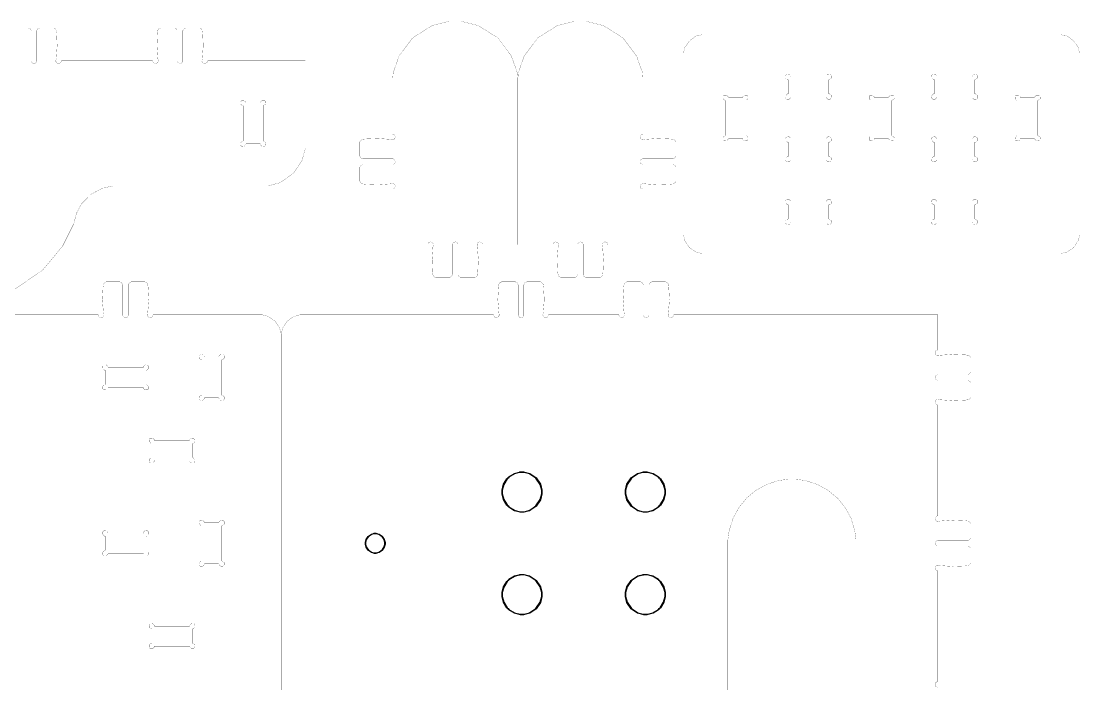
# Model space of a CAD drawing. Extents: x 0.1 to 59.9, y 0.1 to 11.9.
# Drawn here: x 29.56 to 35.9, y 7.97 to 11.93 of the extents above; entities that cross this region are included whole.
import ezdxf

# ---------------------------------------------------------------- set-up
doc = ezdxf.new("R2010")
doc.units = 0
doc.layers.add('L0D0_0', color=1, linetype='CONTINUOUS')

msp = doc.modelspace()

# ---------------------------------------------------------------- linework, layer by layer
at = {"layer": 'L0D0_0', "const_width": 0.001}
for points in [[(32.533, 11.589), (32.53, 11.624), (32.494, 11.725), (32.412, 11.834), (32.296, 11.907), (32.192, 11.933), (32.158, 11.933), (32.123, 11.933), (32.019, 11.907), (31.903, 11.834), (31.821, 11.725), (31.786, 11.624), (31.783, 11.589)], [(32.533, 11.589), (32.536, 11.624), (32.571, 11.725), (32.653, 11.834), (32.769, 11.907), (32.873, 11.933), (32.908, 11.933), (32.942, 11.933), (33.046, 11.907), (33.162, 11.834), (33.244, 11.725), (33.28, 11.624), (33.283, 11.589)], [(29.598, 11.893), (29.521, 11.893)], [(29.598, 11.893), (29.602, 11.893), (29.612, 11.887), (29.618, 11.877), (29.618, 11.873)], [(29.618, 11.696), (29.618, 11.873)], [(29.651, 11.873), (29.651, 11.877), (29.657, 11.887), (29.667, 11.893), (29.671, 11.893)], [(29.651, 11.696), (29.651, 11.873)], [(29.671, 11.893), (29.748, 11.893)], [(29.748, 11.893), (29.752, 11.893), (29.761, 11.888), (29.768, 11.879), (29.768, 11.876)], [(29.768, 11.876), (29.77, 11.861), (29.773, 11.786), (29.768, 11.711), (29.765, 11.696)], [(30.379, 11.696), (30.376, 11.711), (30.371, 11.786), (30.374, 11.861), (30.376, 11.876)], [(30.376, 11.876), (30.376, 11.879), (30.383, 11.888), (30.392, 11.893), (30.396, 11.893)], [(30.473, 11.893), (30.396, 11.893)], [(30.473, 11.893), (30.477, 11.893), (30.487, 11.887), (30.493, 11.877), (30.493, 11.873)], [(30.493, 11.696), (30.493, 11.873)], [(30.526, 11.873), (30.526, 11.877), (30.532, 11.887), (30.542, 11.893), (30.546, 11.893)], [(30.526, 11.696), (30.526, 11.873)], [(30.546, 11.893), (30.623, 11.893)], [(30.623, 11.893), (30.627, 11.893), (30.636, 11.888), (30.643, 11.879), (30.643, 11.876)], [(30.643, 11.876), (30.645, 11.861), (30.648, 11.786), (30.643, 11.711), (30.64, 11.696)], [(33.649, 11.853), (33.637, 11.853), (33.6, 11.844), (33.561, 11.817), (33.534, 11.777), (33.524, 11.741), (33.524, 11.728)], [(35.774, 11.853), (33.649, 11.853)], [(35.899, 11.728), (35.899, 11.741), (35.889, 11.777), (35.862, 11.817), (35.823, 11.844), (35.786, 11.853), (35.774, 11.853)], [(29.651, 11.696), (29.651, 11.693), (29.646, 11.684), (29.635, 11.68), (29.623, 11.684), (29.618, 11.693), (29.618, 11.696)], [(29.799, 11.696), (29.799, 11.693), (29.794, 11.684), (29.782, 11.68), (29.771, 11.684), (29.765, 11.693), (29.765, 11.696)], [(29.799, 11.696), (30.345, 11.696)], [(30.379, 11.696), (30.379, 11.693), (30.373, 11.684), (30.362, 11.68), (30.35, 11.684), (30.345, 11.693), (30.345, 11.696)], [(30.526, 11.696), (30.526, 11.693), (30.521, 11.684), (30.51, 11.68), (30.498, 11.684), (30.493, 11.693), (30.493, 11.696)], [(30.674, 11.696), (30.674, 11.693), (30.669, 11.684), (30.657, 11.68), (30.646, 11.684), (30.64, 11.693), (30.64, 11.696)], [(30.674, 11.696), (31.26, 11.696)], [(31.26, 11.196), (31.26, 11.696)], [(33.524, 11.728), (33.524, 10.666)], [(35.899, 11.728), (35.899, 10.666)], [(34.169, 11.601), (34.169, 11.604), (34.158, 11.616), (34.143, 11.615), (34.14, 11.612), (34.138, 11.61), (34.137, 11.594), (34.148, 11.584), (34.152, 11.584)], [(34.396, 11.584), (34.4, 11.584), (34.412, 11.594), (34.411, 11.61), (34.408, 11.612), (34.405, 11.615), (34.39, 11.616), (34.379, 11.604), (34.379, 11.601)], [(35.044, 11.601), (35.044, 11.604), (35.033, 11.616), (35.018, 11.615), (35.015, 11.612), (35.013, 11.61), (35.012, 11.594), (35.023, 11.584), (35.027, 11.584)], [(35.271, 11.584), (35.275, 11.584), (35.287, 11.594), (35.286, 11.61), (35.283, 11.612), (35.28, 11.615), (35.265, 11.616), (35.254, 11.604), (35.254, 11.601)], [(31.783, 11.257), (31.783, 11.589)], [(32.533, 10.595), (32.533, 11.589)], [(33.283, 11.257), (33.283, 11.589)], [(34.152, 11.498), (34.152, 11.584)], [(34.169, 11.601), (34.379, 11.601)], [(34.396, 11.498), (34.396, 11.584)], [(35.027, 11.498), (35.027, 11.584)], [(35.044, 11.601), (35.254, 11.601)], [(35.271, 11.498), (35.271, 11.584)], [(33.794, 11.476), (33.794, 11.479), (33.783, 11.491), (33.768, 11.49), (33.765, 11.487), (33.762, 11.485), (33.762, 11.469), (33.773, 11.459), (33.777, 11.459)], [(33.896, 11.459), (33.9, 11.459), (33.912, 11.469), (33.911, 11.485), (33.908, 11.487), (33.905, 11.49), (33.89, 11.491), (33.879, 11.479), (33.879, 11.476)], [(34.152, 11.498), (34.148, 11.498), (34.137, 11.488), (34.138, 11.472), (34.14, 11.47), (34.143, 11.467), (34.158, 11.466), (34.169, 11.478), (34.169, 11.481)], [(34.169, 11.481), (34.379, 11.481)], [(34.379, 11.481), (34.379, 11.478), (34.39, 11.466), (34.405, 11.467), (34.408, 11.47), (34.411, 11.472), (34.412, 11.488), (34.4, 11.498), (34.396, 11.498)], [(34.669, 11.476), (34.669, 11.479), (34.658, 11.491), (34.643, 11.49), (34.64, 11.487), (34.638, 11.485), (34.637, 11.469), (34.648, 11.459), (34.652, 11.459)], [(34.771, 11.459), (34.775, 11.459), (34.787, 11.469), (34.786, 11.485), (34.783, 11.487), (34.78, 11.49), (34.765, 11.491), (34.754, 11.479), (34.754, 11.476)], [(35.027, 11.498), (35.023, 11.498), (35.012, 11.488), (35.013, 11.472), (35.015, 11.47), (35.018, 11.467), (35.033, 11.466), (35.044, 11.478), (35.044, 11.481)], [(35.044, 11.481), (35.254, 11.481)], [(35.254, 11.481), (35.254, 11.478), (35.265, 11.466), (35.28, 11.467), (35.283, 11.47), (35.286, 11.472), (35.287, 11.488), (35.275, 11.498), (35.271, 11.498)], [(35.544, 11.476), (35.544, 11.479), (35.533, 11.491), (35.518, 11.49), (35.515, 11.487), (35.513, 11.485), (35.512, 11.469), (35.523, 11.459), (35.527, 11.459)], [(35.646, 11.459), (35.65, 11.459), (35.662, 11.469), (35.661, 11.485), (35.658, 11.487), (35.655, 11.49), (35.64, 11.491), (35.629, 11.479), (35.629, 11.476)], [(30.887, 11.427), (30.884, 11.427), (30.872, 11.437), (30.873, 11.453), (30.876, 11.455), (30.878, 11.458), (30.894, 11.459), (30.904, 11.447), (30.904, 11.443)], [(30.887, 11.427), (30.887, 11.216)], [(30.904, 11.443), (30.99, 11.443)], [(30.99, 11.443), (30.99, 11.447), (31, 11.459), (31.016, 11.458), (31.018, 11.455), (31.021, 11.453), (31.022, 11.437), (31.01, 11.427), (31.007, 11.427)], [(31.007, 11.427), (31.007, 11.216)], [(33.777, 11.248), (33.777, 11.459)], [(33.879, 11.476), (33.794, 11.476)], [(33.896, 11.248), (33.896, 11.459)], [(34.652, 11.248), (34.652, 11.459)], [(34.754, 11.476), (34.669, 11.476)], [(34.771, 11.248), (34.771, 11.459)], [(35.527, 11.248), (35.527, 11.459)], [(35.629, 11.476), (35.544, 11.476)], [(35.646, 11.248), (35.646, 11.459)], [(31.603, 11.226), (31.601, 11.225), (31.591, 11.219), (31.586, 11.21), (31.586, 11.206)], [(31.783, 11.223), (31.768, 11.226), (31.693, 11.231), (31.618, 11.228), (31.603, 11.226)], [(31.783, 11.223), (31.786, 11.223), (31.795, 11.229), (31.799, 11.24), (31.795, 11.252), (31.786, 11.257), (31.783, 11.257)], [(33.283, 11.223), (33.28, 11.223), (33.27, 11.229), (33.266, 11.24), (33.27, 11.252), (33.28, 11.257), (33.283, 11.257)], [(33.283, 11.223), (33.298, 11.226), (33.373, 11.231), (33.448, 11.228), (33.463, 11.226)], [(33.463, 11.226), (33.465, 11.225), (33.475, 11.219), (33.48, 11.21), (33.48, 11.206)], [(33.777, 11.248), (33.773, 11.248), (33.762, 11.238), (33.762, 11.222), (33.765, 11.22), (33.768, 11.217), (33.783, 11.216), (33.794, 11.228), (33.794, 11.231)], [(33.879, 11.231), (33.794, 11.231)], [(33.879, 11.231), (33.879, 11.228), (33.89, 11.216), (33.905, 11.217), (33.908, 11.22), (33.911, 11.222), (33.912, 11.238), (33.9, 11.248), (33.896, 11.248)], [(34.169, 11.226), (34.169, 11.229), (34.158, 11.241), (34.143, 11.24), (34.14, 11.237), (34.138, 11.235), (34.137, 11.219), (34.148, 11.209), (34.152, 11.209)], [(34.169, 11.226), (34.379, 11.226)], [(34.396, 11.209), (34.4, 11.209), (34.412, 11.219), (34.411, 11.235), (34.408, 11.237), (34.405, 11.24), (34.39, 11.241), (34.379, 11.229), (34.379, 11.226)], [(34.652, 11.248), (34.648, 11.248), (34.637, 11.238), (34.638, 11.222), (34.64, 11.22), (34.643, 11.217), (34.658, 11.216), (34.669, 11.228), (34.669, 11.231)], [(34.754, 11.231), (34.669, 11.231)], [(34.754, 11.231), (34.754, 11.228), (34.765, 11.216), (34.78, 11.217), (34.783, 11.22), (34.786, 11.222), (34.787, 11.238), (34.775, 11.248), (34.771, 11.248)], [(35.044, 11.226), (35.044, 11.229), (35.033, 11.241), (35.018, 11.24), (35.015, 11.237), (35.013, 11.235), (35.012, 11.219), (35.023, 11.209), (35.027, 11.209)], [(35.044, 11.226), (35.254, 11.226)], [(35.271, 11.209), (35.275, 11.209), (35.287, 11.219), (35.286, 11.235), (35.283, 11.237), (35.28, 11.24), (35.265, 11.241), (35.254, 11.229), (35.254, 11.226)], [(35.527, 11.248), (35.523, 11.248), (35.512, 11.238), (35.513, 11.222), (35.515, 11.22), (35.518, 11.217), (35.533, 11.216), (35.544, 11.228), (35.544, 11.231)], [(35.629, 11.231), (35.544, 11.231)], [(35.629, 11.231), (35.629, 11.228), (35.64, 11.216), (35.655, 11.217), (35.658, 11.22), (35.661, 11.222), (35.662, 11.238), (35.65, 11.248), (35.646, 11.248)], [(30.904, 11.199), (30.904, 11.195), (30.894, 11.184), (30.878, 11.185), (30.876, 11.187), (30.873, 11.19), (30.872, 11.206), (30.884, 11.216), (30.887, 11.216)], [(30.904, 11.199), (30.99, 11.199)], [(31.007, 11.216), (31.01, 11.216), (31.022, 11.206), (31.021, 11.19), (31.018, 11.187), (31.016, 11.185), (31, 11.184), (30.99, 11.195), (30.99, 11.199)], [(31.26, 11.196), (31.26, 11.172), (31.24, 11.099), (31.186, 11.02), (31.107, 10.966), (31.034, 10.946), (31.01, 10.946)], [(31.586, 11.129), (31.586, 11.206)], [(33.48, 11.129), (33.48, 11.206)], [(34.152, 11.123), (34.152, 11.209)], [(34.396, 11.123), (34.396, 11.209)], [(35.027, 11.123), (35.027, 11.209)], [(35.271, 11.123), (35.271, 11.209)], [(31.586, 11.129), (31.586, 11.125), (31.592, 11.115), (31.602, 11.109), (31.606, 11.109)], [(31.783, 11.109), (31.606, 11.109)], [(31.783, 11.076), (31.786, 11.076), (31.795, 11.081), (31.799, 11.092), (31.795, 11.104), (31.786, 11.109), (31.783, 11.109)], [(33.283, 11.076), (33.28, 11.076), (33.27, 11.081), (33.266, 11.092), (33.27, 11.104), (33.28, 11.109), (33.283, 11.109)], [(33.283, 11.109), (33.46, 11.109)], [(33.48, 11.129), (33.48, 11.125), (33.474, 11.115), (33.463, 11.109), (33.46, 11.109)], [(34.152, 11.123), (34.148, 11.123), (34.137, 11.113), (34.138, 11.097), (34.14, 11.095), (34.143, 11.092), (34.158, 11.091), (34.169, 11.103), (34.169, 11.106)], [(34.169, 11.106), (34.379, 11.106)], [(34.379, 11.106), (34.379, 11.103), (34.39, 11.091), (34.405, 11.092), (34.408, 11.095), (34.411, 11.097), (34.412, 11.113), (34.4, 11.123), (34.396, 11.123)], [(35.027, 11.123), (35.023, 11.123), (35.012, 11.113), (35.013, 11.097), (35.015, 11.095), (35.018, 11.092), (35.033, 11.091), (35.044, 11.103), (35.044, 11.106)], [(35.044, 11.106), (35.254, 11.106)], [(35.254, 11.106), (35.254, 11.103), (35.265, 11.091), (35.28, 11.092), (35.283, 11.095), (35.286, 11.097), (35.287, 11.113), (35.275, 11.123), (35.271, 11.123)], [(31.606, 11.076), (31.602, 11.076), (31.592, 11.07), (31.586, 11.059), (31.586, 11.056)], [(31.586, 11.056), (31.586, 10.978)], [(31.783, 11.076), (31.606, 11.076)], [(33.283, 11.076), (33.46, 11.076)], [(33.46, 11.076), (33.463, 11.076), (33.474, 11.07), (33.48, 11.059), (33.48, 11.056)], [(33.48, 11.056), (33.48, 10.978)], [(31.586, 10.978), (31.586, 10.975), (31.591, 10.966), (31.601, 10.959), (31.603, 10.959)], [(33.48, 10.978), (33.48, 10.975), (33.475, 10.966), (33.465, 10.959), (33.463, 10.959)], [(29.884, 10.763), (29.889, 10.783), (29.918, 10.838), (29.973, 10.895), (30.044, 10.933), (30.104, 10.946), (30.125, 10.946)], [(30.125, 10.946), (31.01, 10.946)], [(31.603, 10.959), (31.618, 10.957), (31.693, 10.954), (31.768, 10.959), (31.783, 10.961)], [(31.783, 10.928), (31.786, 10.928), (31.795, 10.933), (31.799, 10.945), (31.795, 10.956), (31.786, 10.961), (31.783, 10.961)], [(31.783, 10.595), (31.783, 10.928)], [(33.283, 10.928), (33.28, 10.928), (33.27, 10.933), (33.266, 10.945), (33.27, 10.956), (33.28, 10.961), (33.283, 10.961)], [(33.463, 10.959), (33.448, 10.957), (33.373, 10.954), (33.298, 10.959), (33.283, 10.961)], [(33.283, 10.595), (33.283, 10.928)], [(34.169, 10.851), (34.169, 10.854), (34.158, 10.866), (34.143, 10.865), (34.14, 10.862), (34.138, 10.86), (34.137, 10.844), (34.148, 10.834), (34.152, 10.834)], [(34.169, 10.851), (34.379, 10.851)], [(34.396, 10.834), (34.4, 10.834), (34.412, 10.844), (34.411, 10.86), (34.408, 10.862), (34.405, 10.865), (34.39, 10.866), (34.379, 10.854), (34.379, 10.851)], [(35.044, 10.851), (35.044, 10.854), (35.033, 10.866), (35.018, 10.865), (35.015, 10.862), (35.013, 10.86), (35.012, 10.844), (35.023, 10.834), (35.027, 10.834)], [(35.044, 10.851), (35.254, 10.851)], [(35.271, 10.834), (35.275, 10.834), (35.287, 10.844), (35.286, 10.86), (35.283, 10.862), (35.28, 10.865), (35.265, 10.866), (35.254, 10.854), (35.254, 10.851)], [(34.152, 10.748), (34.152, 10.834)], [(34.396, 10.748), (34.396, 10.834)], [(35.027, 10.748), (35.027, 10.834)], [(35.271, 10.748), (35.271, 10.834)], [(29.884, 10.763), (29.871, 10.717), (29.806, 10.587), (29.685, 10.441), (29.528, 10.335), (29.391, 10.283), (29.344, 10.275)], [(34.152, 10.748), (34.148, 10.748), (34.137, 10.738), (34.138, 10.722), (34.14, 10.72), (34.143, 10.717), (34.158, 10.716), (34.169, 10.728), (34.169, 10.731)], [(34.169, 10.731), (34.379, 10.731)], [(34.379, 10.731), (34.379, 10.728), (34.39, 10.716), (34.405, 10.717), (34.408, 10.72), (34.411, 10.722), (34.412, 10.738), (34.4, 10.748), (34.396, 10.748)], [(35.027, 10.748), (35.023, 10.748), (35.012, 10.738), (35.013, 10.722), (35.015, 10.72), (35.018, 10.717), (35.033, 10.716), (35.044, 10.728), (35.044, 10.731)], [(35.044, 10.731), (35.254, 10.731)], [(35.254, 10.731), (35.254, 10.728), (35.265, 10.716), (35.28, 10.717), (35.283, 10.72), (35.286, 10.722), (35.287, 10.738), (35.275, 10.748), (35.271, 10.748)], [(33.524, 10.666), (33.524, 10.654), (33.534, 10.617), (33.561, 10.578), (33.6, 10.551), (33.637, 10.541), (33.649, 10.541)], [(35.774, 10.541), (35.786, 10.541), (35.823, 10.551), (35.862, 10.578), (35.889, 10.617), (35.899, 10.654), (35.899, 10.666)], [(31.993, 10.595), (31.783, 10.595)], [(32.027, 10.595), (32.027, 10.598), (32.022, 10.608), (32.01, 10.612), (31.999, 10.608), (31.993, 10.598), (31.993, 10.595)], [(32.027, 10.595), (32.024, 10.58), (32.019, 10.506), (32.022, 10.431), (32.024, 10.416)], [(32.174, 10.595), (32.174, 10.598), (32.169, 10.608), (32.158, 10.612), (32.146, 10.608), (32.141, 10.598), (32.141, 10.595)], [(32.141, 10.595), (32.141, 10.418)], [(32.174, 10.595), (32.174, 10.418)], [(32.322, 10.595), (32.322, 10.598), (32.317, 10.608), (32.305, 10.612), (32.294, 10.608), (32.289, 10.598), (32.289, 10.595)], [(32.291, 10.416), (32.293, 10.431), (32.296, 10.506), (32.291, 10.58), (32.289, 10.595)], [(32.533, 10.595), (32.322, 10.595)], [(32.533, 10.595), (32.743, 10.595)], [(32.743, 10.595), (32.743, 10.598), (32.749, 10.608), (32.76, 10.612), (32.772, 10.608), (32.777, 10.598), (32.777, 10.595)], [(32.774, 10.416), (32.772, 10.431), (32.769, 10.506), (32.774, 10.58), (32.777, 10.595)], [(32.891, 10.595), (32.891, 10.598), (32.896, 10.608), (32.908, 10.612), (32.919, 10.608), (32.924, 10.598), (32.924, 10.595)], [(32.891, 10.595), (32.891, 10.418)], [(32.924, 10.595), (32.924, 10.418)], [(33.039, 10.595), (33.039, 10.598), (33.044, 10.608), (33.055, 10.612), (33.067, 10.608), (33.072, 10.598), (33.072, 10.595)], [(33.039, 10.595), (33.041, 10.58), (33.046, 10.506), (33.043, 10.431), (33.041, 10.416)], [(33.072, 10.595), (33.283, 10.595)], [(33.649, 10.541), (35.774, 10.541)], [(32.024, 10.416), (32.025, 10.413), (32.031, 10.403), (32.041, 10.398), (32.044, 10.398)], [(32.121, 10.398), (32.125, 10.398), (32.135, 10.404), (32.141, 10.415), (32.141, 10.418)], [(32.174, 10.418), (32.174, 10.415), (32.18, 10.404), (32.191, 10.398), (32.194, 10.398)], [(32.272, 10.398), (32.275, 10.398), (32.285, 10.403), (32.291, 10.413), (32.291, 10.416)], [(32.794, 10.398), (32.791, 10.398), (32.781, 10.403), (32.775, 10.413), (32.774, 10.416)], [(32.891, 10.418), (32.891, 10.415), (32.885, 10.404), (32.875, 10.398), (32.871, 10.398)], [(32.944, 10.398), (32.941, 10.398), (32.93, 10.404), (32.924, 10.415), (32.924, 10.418)], [(33.041, 10.416), (33.041, 10.413), (33.035, 10.403), (33.025, 10.398), (33.022, 10.398)], [(30.05, 10.354), (30.048, 10.34), (30.044, 10.265), (30.05, 10.19), (30.052, 10.175)], [(30.069, 10.372), (30.066, 10.372), (30.056, 10.367), (30.05, 10.357), (30.05, 10.354)], [(30.147, 10.372), (30.069, 10.372)], [(30.166, 10.352), (30.166, 10.355), (30.16, 10.366), (30.15, 10.372), (30.147, 10.372)], [(30.166, 10.175), (30.166, 10.352)], [(30.219, 10.372), (30.216, 10.372), (30.206, 10.366), (30.2, 10.355), (30.2, 10.352)], [(30.2, 10.175), (30.2, 10.352)], [(30.219, 10.372), (30.297, 10.372)], [(30.316, 10.354), (30.316, 10.357), (30.31, 10.367), (30.3, 10.372), (30.297, 10.372)], [(30.314, 10.175), (30.316, 10.19), (30.322, 10.265), (30.318, 10.34), (30.316, 10.354)], [(32.121, 10.398), (32.044, 10.398)], [(32.194, 10.398), (32.272, 10.398)], [(32.419, 10.354), (32.417, 10.34), (32.413, 10.265), (32.419, 10.19), (32.421, 10.175)], [(32.438, 10.372), (32.435, 10.372), (32.425, 10.367), (32.419, 10.357), (32.419, 10.354)], [(32.516, 10.372), (32.438, 10.372)], [(32.535, 10.352), (32.535, 10.355), (32.529, 10.366), (32.519, 10.372), (32.516, 10.372)], [(32.535, 10.175), (32.535, 10.352)], [(32.588, 10.372), (32.585, 10.372), (32.574, 10.366), (32.569, 10.355), (32.569, 10.352)], [(32.569, 10.175), (32.569, 10.352)], [(32.588, 10.372), (32.666, 10.372)], [(32.685, 10.354), (32.685, 10.357), (32.679, 10.367), (32.669, 10.372), (32.666, 10.372)], [(32.683, 10.175), (32.685, 10.19), (32.691, 10.265), (32.687, 10.34), (32.685, 10.354)], [(32.871, 10.398), (32.794, 10.398)], [(32.944, 10.398), (33.022, 10.398)], [(33.169, 10.354), (33.167, 10.34), (33.163, 10.265), (33.169, 10.19), (33.171, 10.175)], [(33.188, 10.372), (33.185, 10.372), (33.175, 10.367), (33.169, 10.357), (33.169, 10.354)], [(33.188, 10.372), (33.266, 10.372)], [(33.285, 10.352), (33.285, 10.355), (33.279, 10.366), (33.269, 10.372), (33.266, 10.372)], [(33.285, 10.352), (33.285, 10.175)], [(33.338, 10.372), (33.335, 10.372), (33.324, 10.366), (33.319, 10.355), (33.319, 10.352)], [(33.319, 10.352), (33.319, 10.175)], [(33.416, 10.372), (33.338, 10.372)], [(33.435, 10.354), (33.435, 10.357), (33.429, 10.367), (33.419, 10.372), (33.416, 10.372)], [(33.433, 10.175), (33.435, 10.19), (33.441, 10.265), (33.437, 10.34), (33.435, 10.354)], [(29.808, 10.175), (29.361, 10.175)], [(29.808, 10.175), (30.019, 10.175)], [(29.808, 7.438), (29.808, 10.175)], [(30.019, 10.175), (30.019, 10.172), (30.024, 10.162), (30.035, 10.158), (30.047, 10.162), (30.052, 10.172), (30.052, 10.175)], [(30.166, 10.175), (30.166, 10.172), (30.172, 10.162), (30.183, 10.158), (30.195, 10.162), (30.2, 10.172), (30.2, 10.175)], [(30.314, 10.175), (30.314, 10.172), (30.319, 10.162), (30.331, 10.158), (30.342, 10.162), (30.347, 10.172), (30.347, 10.175)], [(30.347, 10.175), (30.99, 10.175)], [(31.115, 10.05), (31.115, 10.062), (31.105, 10.098), (31.078, 10.138), (31.039, 10.165), (31.002, 10.175), (30.99, 10.175)], [(31.24, 10.175), (31.228, 10.175), (31.191, 10.165), (31.152, 10.138), (31.125, 10.098), (31.115, 10.062), (31.115, 10.05)], [(31.24, 10.175), (32.388, 10.175)], [(32.388, 10.175), (32.388, 10.172), (32.393, 10.162), (32.404, 10.158), (32.416, 10.162), (32.421, 10.172), (32.421, 10.175)], [(32.535, 10.175), (32.535, 10.172), (32.541, 10.162), (32.552, 10.158), (32.563, 10.162), (32.569, 10.172), (32.569, 10.175)], [(32.683, 10.175), (32.683, 10.172), (32.688, 10.162), (32.7, 10.158), (32.711, 10.162), (32.716, 10.172), (32.716, 10.175)], [(32.716, 10.175), (32.927, 10.175)], [(32.927, 10.175), (32.927, 7.438)], [(32.927, 10.175), (33.138, 10.175)], [(33.138, 10.175), (33.138, 10.172), (33.143, 10.162), (33.154, 10.158), (33.166, 10.162), (33.171, 10.172), (33.171, 10.175)], [(33.285, 10.175), (33.285, 10.172), (33.29, 10.162), (33.302, 10.158), (33.313, 10.162), (33.319, 10.172), (33.319, 10.175)], [(33.433, 10.175), (33.433, 10.172), (33.438, 10.162), (33.45, 10.158), (33.461, 10.162), (33.466, 10.172), (33.466, 10.175)], [(33.466, 10.175), (35.049, 10.175)], [(35.049, 10.175), (35.049, 9.964)], [(31.115, 10.05), (31.115, 7.563)], [(35.049, 9.964), (35.046, 9.964), (35.036, 9.959), (35.032, 9.947), (35.036, 9.936), (35.046, 9.931), (35.049, 9.931)], [(30.656, 9.922), (30.656, 9.926), (30.645, 9.937), (30.63, 9.936), (30.627, 9.934), (30.625, 9.931), (30.624, 9.915), (30.635, 9.905), (30.639, 9.905)], [(30.639, 9.905), (30.639, 9.694)], [(30.656, 9.922), (30.741, 9.922)], [(30.758, 9.905), (30.762, 9.905), (30.774, 9.915), (30.773, 9.931), (30.77, 9.934), (30.767, 9.936), (30.752, 9.937), (30.741, 9.926), (30.741, 9.922)], [(30.758, 9.905), (30.758, 9.694)], [(35.228, 9.933), (35.213, 9.935), (35.138, 9.938), (35.064, 9.933), (35.049, 9.931)], [(35.246, 9.914), (35.246, 9.917), (35.241, 9.927), (35.231, 9.933), (35.228, 9.933)], [(35.246, 9.914), (35.246, 9.836)], [(30.078, 9.859), (30.078, 9.863), (30.067, 9.875), (30.052, 9.874), (30.049, 9.871), (30.047, 9.868), (30.046, 9.853), (30.057, 9.843), (30.061, 9.843)], [(30.061, 9.843), (30.061, 9.757)], [(30.078, 9.859), (30.288, 9.859)], [(30.305, 9.843), (30.309, 9.843), (30.32, 9.853), (30.32, 9.868), (30.317, 9.871), (30.314, 9.874), (30.299, 9.875), (30.288, 9.863), (30.288, 9.859)], [(30.305, 9.843), (30.305, 9.757)], [(35.226, 9.816), (35.229, 9.816), (35.24, 9.822), (35.246, 9.833), (35.246, 9.836)], [(35.049, 9.816), (35.046, 9.816), (35.036, 9.811), (35.032, 9.8), (35.036, 9.788), (35.046, 9.783), (35.049, 9.783)], [(35.226, 9.816), (35.049, 9.816)], [(35.226, 9.783), (35.049, 9.783)], [(35.246, 9.763), (35.246, 9.767), (35.24, 9.777), (35.229, 9.783), (35.226, 9.783)], [(30.061, 9.757), (30.057, 9.757), (30.046, 9.747), (30.047, 9.731), (30.049, 9.728), (30.052, 9.726), (30.067, 9.725), (30.078, 9.736), (30.078, 9.74)], [(30.078, 9.74), (30.288, 9.74)], [(30.288, 9.74), (30.288, 9.736), (30.299, 9.725), (30.314, 9.726), (30.317, 9.728), (30.32, 9.731), (30.32, 9.747), (30.309, 9.757), (30.305, 9.757)], [(35.246, 9.686), (35.246, 9.763)], [(30.639, 9.694), (30.635, 9.694), (30.624, 9.684), (30.625, 9.668), (30.627, 9.666), (30.63, 9.663), (30.645, 9.662), (30.656, 9.674), (30.656, 9.678)], [(30.656, 9.678), (30.741, 9.678)], [(30.741, 9.678), (30.741, 9.674), (30.752, 9.662), (30.767, 9.663), (30.77, 9.666), (30.773, 9.668), (30.774, 9.684), (30.762, 9.694), (30.758, 9.694)], [(35.049, 9.669), (35.046, 9.669), (35.036, 9.664), (35.032, 9.652), (35.036, 9.641), (35.046, 9.635), (35.049, 9.635)], [(35.049, 9.669), (35.064, 9.666), (35.138, 9.661), (35.213, 9.664), (35.228, 9.666)], [(35.228, 9.666), (35.231, 9.667), (35.241, 9.673), (35.246, 9.683), (35.246, 9.686)], [(35.049, 9.635), (35.049, 8.971)], [(30.356, 9.422), (30.356, 9.426), (30.346, 9.437), (30.33, 9.436), (30.328, 9.434), (30.325, 9.431), (30.324, 9.415), (30.336, 9.405), (30.339, 9.405)], [(30.339, 9.405), (30.339, 9.319)], [(30.356, 9.422), (30.567, 9.422)], [(30.584, 9.405), (30.587, 9.405), (30.599, 9.415), (30.598, 9.431), (30.595, 9.434), (30.593, 9.436), (30.577, 9.437), (30.567, 9.426), (30.567, 9.422)], [(30.584, 9.405), (30.584, 9.319)], [(30.339, 9.319), (30.336, 9.319), (30.324, 9.309), (30.325, 9.293), (30.328, 9.291), (30.33, 9.288), (30.346, 9.287), (30.356, 9.299), (30.356, 9.303)], [(30.356, 9.303), (30.567, 9.303)], [(30.567, 9.303), (30.567, 9.299), (30.577, 9.287), (30.593, 9.288), (30.595, 9.291), (30.598, 9.293), (30.599, 9.309), (30.587, 9.319), (30.584, 9.319)], [(34.559, 8.806), (34.559, 8.826), (34.551, 8.884), (34.529, 8.956), (34.494, 9.021), (34.447, 9.078), (34.39, 9.125), (34.325, 9.16), (34.253, 9.183), (34.195, 9.19), (34.175, 9.19), (34.156, 9.19), (34.098, 9.183), (34.026, 9.16), (33.961, 9.125), (33.904, 9.078), (33.857, 9.021), (33.822, 8.956), (33.799, 8.884), (33.791, 8.826), (33.791, 8.806)], [(30.656, 8.929), (30.656, 8.932), (30.645, 8.944), (30.63, 8.943), (30.627, 8.94), (30.625, 8.938), (30.624, 8.922), (30.635, 8.912), (30.639, 8.912)], [(30.758, 8.912), (30.762, 8.912), (30.774, 8.922), (30.773, 8.938), (30.77, 8.94), (30.767, 8.943), (30.752, 8.944), (30.741, 8.932), (30.741, 8.929)], [(35.049, 8.971), (35.046, 8.971), (35.036, 8.966), (35.032, 8.954), (35.036, 8.943), (35.046, 8.937), (35.049, 8.937)], [(35.228, 8.94), (35.213, 8.942), (35.138, 8.945), (35.064, 8.94), (35.049, 8.937)], [(30.078, 8.866), (30.078, 8.87), (30.067, 8.882), (30.052, 8.881), (30.049, 8.878), (30.047, 8.875), (30.046, 8.86), (30.057, 8.849), (30.061, 8.849)], [(30.305, 8.849), (30.309, 8.849), (30.32, 8.86), (30.32, 8.875), (30.317, 8.878), (30.314, 8.881), (30.299, 8.882), (30.288, 8.87), (30.288, 8.866)], [(30.639, 8.912), (30.639, 8.701)], [(30.656, 8.929), (30.741, 8.929)], [(30.758, 8.912), (30.758, 8.701)], [(35.246, 8.92), (35.246, 8.924), (35.241, 8.933), (35.231, 8.94), (35.228, 8.94)], [(35.246, 8.92), (35.246, 8.843)], [(30.061, 8.849), (30.061, 8.764)], [(30.078, 8.866), (30.288, 8.866)], [(30.305, 8.849), (30.305, 8.764)], [(35.049, 8.823), (35.046, 8.823), (35.036, 8.818), (35.032, 8.807), (35.036, 8.795), (35.046, 8.79), (35.049, 8.79)], [(35.226, 8.823), (35.049, 8.823)], [(35.226, 8.823), (35.229, 8.823), (35.24, 8.829), (35.246, 8.839), (35.246, 8.843)], [(30.061, 8.764), (30.057, 8.764), (30.046, 8.753), (30.047, 8.738), (30.049, 8.735), (30.052, 8.733), (30.067, 8.732), (30.078, 8.743), (30.078, 8.747)], [(30.288, 8.747), (30.288, 8.743), (30.299, 8.732), (30.314, 8.733), (30.317, 8.735), (30.32, 8.738), (30.32, 8.753), (30.309, 8.764), (30.305, 8.764)], [(33.791, 8.806), (33.791, 7.887)], [(34.559, 8.806), (34.559, 7.887)], [(35.226, 8.79), (35.049, 8.79)], [(35.246, 8.77), (35.246, 8.774), (35.24, 8.784), (35.229, 8.79), (35.226, 8.79)], [(35.246, 8.693), (35.246, 8.77)], [(30.078, 8.747), (30.288, 8.747)], [(30.639, 8.701), (30.635, 8.701), (30.624, 8.691), (30.625, 8.675), (30.627, 8.673), (30.63, 8.67), (30.645, 8.669), (30.656, 8.681), (30.656, 8.684)], [(30.741, 8.684), (30.741, 8.681), (30.752, 8.669), (30.767, 8.67), (30.77, 8.673), (30.773, 8.675), (30.774, 8.691), (30.762, 8.701), (30.758, 8.701)], [(35.228, 8.673), (35.231, 8.673), (35.241, 8.68), (35.246, 8.689), (35.246, 8.693)], [(30.656, 8.684), (30.741, 8.684)], [(35.049, 8.676), (35.046, 8.676), (35.036, 8.67), (35.032, 8.659), (35.036, 8.647), (35.046, 8.642), (35.049, 8.642)], [(35.049, 8.676), (35.064, 8.673), (35.138, 8.668), (35.213, 8.671), (35.228, 8.673)], [(35.049, 8.642), (35.049, 7.978)], [(30.356, 8.31), (30.356, 8.314), (30.346, 8.326), (30.33, 8.325), (30.328, 8.322), (30.325, 8.32), (30.324, 8.304), (30.336, 8.294), (30.339, 8.294)], [(30.356, 8.31), (30.567, 8.31)], [(30.584, 8.294), (30.587, 8.294), (30.599, 8.304), (30.598, 8.32), (30.595, 8.322), (30.593, 8.325), (30.577, 8.326), (30.567, 8.314), (30.567, 8.31)], [(30.339, 8.294), (30.339, 8.208)], [(30.584, 8.294), (30.584, 8.208)], [(30.339, 8.208), (30.336, 8.208), (30.324, 8.198), (30.325, 8.182), (30.328, 8.179), (30.33, 8.177), (30.346, 8.176), (30.356, 8.187), (30.356, 8.191)], [(30.356, 8.191), (30.567, 8.191)], [(30.567, 8.191), (30.567, 8.187), (30.577, 8.176), (30.593, 8.177), (30.595, 8.179), (30.598, 8.182), (30.599, 8.198), (30.587, 8.208), (30.584, 8.208)], [(35.049, 7.978), (35.046, 7.978), (35.036, 7.973), (35.032, 7.961), (35.036, 7.949), (35.046, 7.944), (35.049, 7.944)]]:
    msp.add_lwpolyline(points, dxfattribs=at)
at = {"layer": 'L0D0_0'}
for points in [[(32.546, 8.994), (32.512, 9.003), (32.478, 9.023), (32.473, 9.029), (32.467, 9.035), (32.447, 9.068), (32.438, 9.102), (32.438, 9.125), (32.447, 9.16), (32.467, 9.193), (32.473, 9.198), (32.478, 9.204), (32.512, 9.224), (32.542, 9.232), (32.546, 9.232), (32.513, 9.223), (32.479, 9.203), (32.474, 9.197), (32.468, 9.192), (32.448, 9.159), (32.439, 9.125), (32.439, 9.102), (32.448, 9.069), (32.468, 9.036), (32.474, 9.03), (32.479, 9.024), (32.513, 9.004), (32.546, 8.995), (32.569, 8.995), (32.603, 9.004), (32.641, 9.03), (32.667, 9.068), (32.676, 9.102), (32.676, 9.125), (32.667, 9.159), (32.641, 9.197), (32.603, 9.223), (32.569, 9.232), (32.542, 9.232), (32.546, 9.233), (32.569, 9.233), (32.604, 9.224), (32.642, 9.198), (32.668, 9.16), (32.677, 9.125), (32.677, 9.102), (32.668, 9.067), (32.642, 9.029), (32.604, 9.003), (32.569, 8.994)], [(33.285, 8.994), (33.25, 9.003), (33.212, 9.029), (33.186, 9.067), (33.177, 9.102), (33.177, 9.125), (33.186, 9.16), (33.212, 9.198), (33.25, 9.224), (33.281, 9.232), (33.285, 9.232), (33.251, 9.223), (33.213, 9.197), (33.187, 9.159), (33.178, 9.125), (33.178, 9.102), (33.187, 9.068), (33.213, 9.03), (33.251, 9.004), (33.285, 8.995), (33.308, 8.995), (33.342, 9.004), (33.375, 9.024), (33.38, 9.03), (33.386, 9.036), (33.406, 9.069), (33.415, 9.102), (33.415, 9.125), (33.406, 9.159), (33.386, 9.192), (33.38, 9.197), (33.375, 9.203), (33.342, 9.223), (33.308, 9.232), (33.281, 9.232), (33.285, 9.233), (33.308, 9.233), (33.343, 9.224), (33.376, 9.204), (33.381, 9.198), (33.387, 9.193), (33.407, 9.16), (33.416, 9.125), (33.416, 9.102), (33.407, 9.068), (33.387, 9.035), (33.381, 9.029), (33.376, 9.023), (33.343, 9.003), (33.308, 8.994)], [(31.673, 8.747), (31.656, 8.752), (31.637, 8.765), (31.624, 8.784), (31.62, 8.801), (31.62, 8.812), (31.624, 8.83), (31.637, 8.848), (31.656, 8.861), (31.67, 8.865), (31.673, 8.865), (31.657, 8.86), (31.638, 8.847), (31.625, 8.829), (31.621, 8.812), (31.621, 8.801), (31.625, 8.785), (31.638, 8.766), (31.657, 8.753), (31.673, 8.748), (31.684, 8.748), (31.701, 8.753), (31.72, 8.766), (31.732, 8.785), (31.737, 8.801), (31.737, 8.812), (31.732, 8.829), (31.72, 8.847), (31.701, 8.86), (31.685, 8.865), (31.67, 8.865), (31.673, 8.866), (31.685, 8.866), (31.702, 8.861), (31.721, 8.848), (31.733, 8.83), (31.738, 8.812), (31.738, 8.801), (31.733, 8.784), (31.721, 8.765), (31.702, 8.752), (31.684, 8.747)], [(32.546, 8.38), (32.512, 8.389), (32.478, 8.409), (32.473, 8.415), (32.467, 8.42), (32.447, 8.454), (32.438, 8.488), (32.438, 8.511), (32.447, 8.545), (32.467, 8.578), (32.473, 8.584), (32.478, 8.59), (32.512, 8.61), (32.542, 8.618), (32.546, 8.618), (32.513, 8.609), (32.479, 8.589), (32.474, 8.583), (32.468, 8.577), (32.448, 8.544), (32.439, 8.511), (32.439, 8.488), (32.448, 8.455), (32.468, 8.421), (32.474, 8.416), (32.479, 8.41), (32.513, 8.39), (32.546, 8.381), (32.569, 8.381), (32.603, 8.39), (32.641, 8.416), (32.667, 8.454), (32.676, 8.488), (32.676, 8.511), (32.667, 8.545), (32.641, 8.583), (32.603, 8.609), (32.569, 8.618), (32.542, 8.618), (32.546, 8.619), (32.569, 8.619), (32.604, 8.61), (32.642, 8.584), (32.668, 8.546), (32.677, 8.511), (32.677, 8.488), (32.668, 8.453), (32.642, 8.415), (32.604, 8.389), (32.569, 8.38)], [(33.285, 8.38), (33.25, 8.389), (33.212, 8.415), (33.186, 8.453), (33.177, 8.488), (33.177, 8.511), (33.186, 8.546), (33.212, 8.584), (33.25, 8.61), (33.281, 8.618), (33.285, 8.618), (33.251, 8.609), (33.213, 8.583), (33.187, 8.545), (33.178, 8.511), (33.178, 8.488), (33.187, 8.454), (33.213, 8.416), (33.251, 8.39), (33.285, 8.381), (33.308, 8.381), (33.342, 8.39), (33.375, 8.41), (33.38, 8.416), (33.386, 8.421), (33.406, 8.455), (33.415, 8.488), (33.415, 8.511), (33.406, 8.544), (33.386, 8.577), (33.38, 8.583), (33.375, 8.589), (33.342, 8.609), (33.308, 8.618), (33.281, 8.618), (33.285, 8.619), (33.308, 8.619), (33.343, 8.61), (33.376, 8.59), (33.381, 8.584), (33.387, 8.578), (33.407, 8.545), (33.416, 8.511), (33.416, 8.488), (33.407, 8.454), (33.387, 8.42), (33.381, 8.415), (33.376, 8.409), (33.343, 8.389), (33.308, 8.38)]]:
    msp.add_lwpolyline(points, close=True, dxfattribs=at)

doc.saveas('drawing.dxf')
